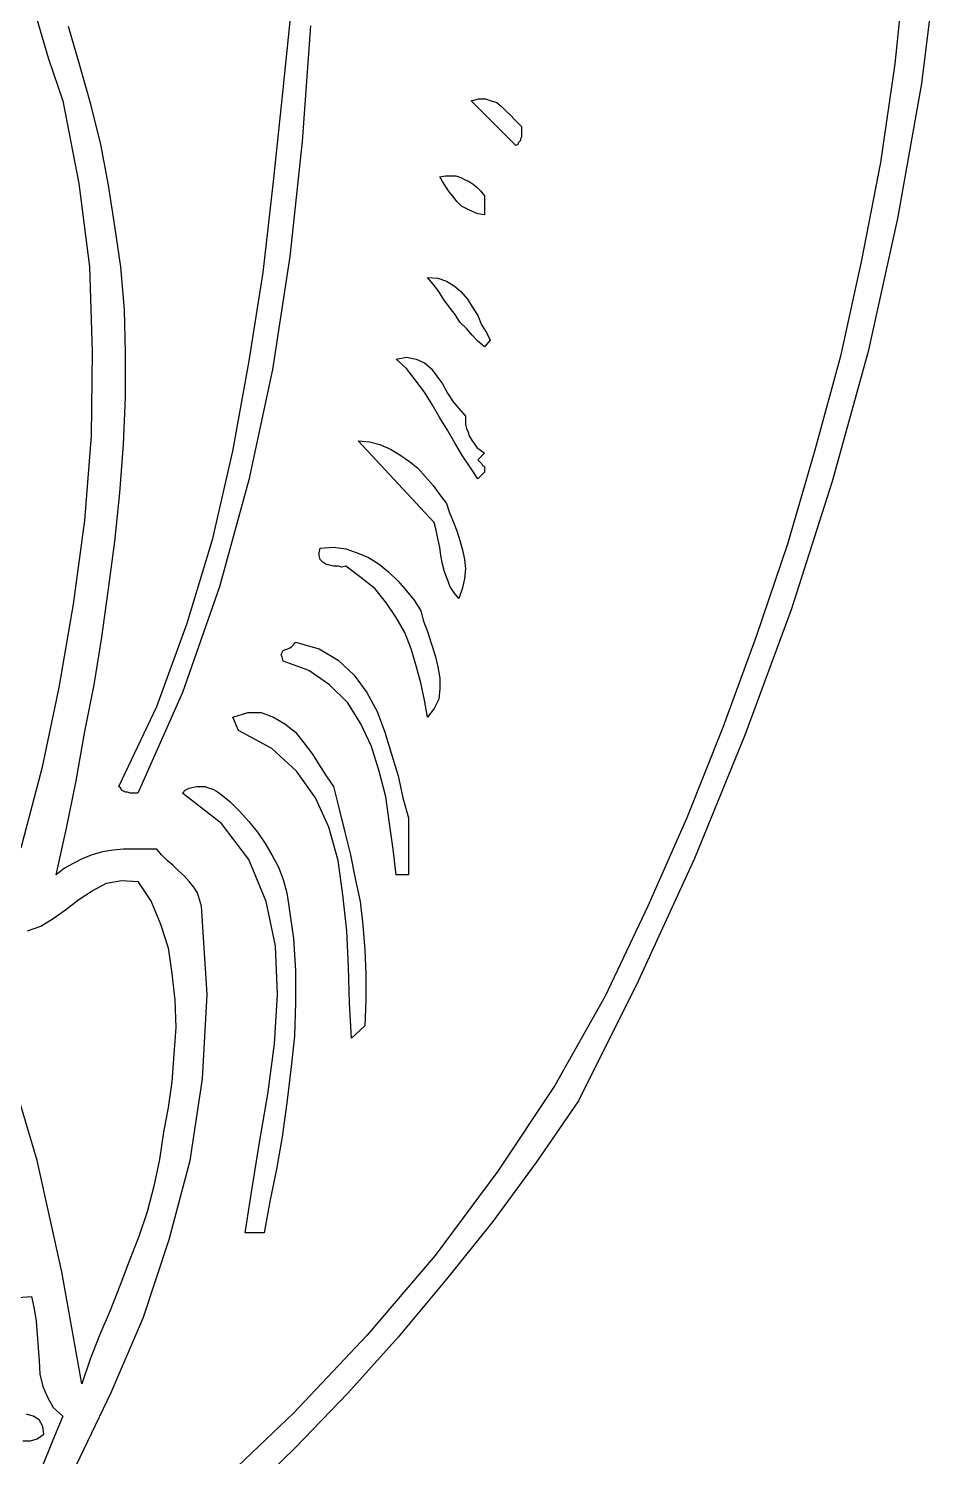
# Model space of a CAD drawing. Extents: x 0.02 to 6.72, y 0.02 to 7.01.
# Drawn here: x 5.01 to 5.968, y 2.659 to 4.162 of the extents above; entities that cross this region are included whole.
import ezdxf

# ---------------------------------------------------------------- set-up
doc = ezdxf.new("R2010")
doc.units = 0
doc.layers.add('1', color=7, linetype='Continuous')

msp = doc.modelspace()

# ---------------------------------------------------------------- linework, layer by layer
for points in [[(5.968, 4.249), (5.95, 4.104), (5.925, 3.962), (5.894, 3.822), (5.856, 3.685), (5.813, 3.55), (5.764, 3.418), (5.711, 3.288), (5.652, 3.159), (5.589, 3.033), (5.545, 2.969), (5.499, 2.906), (5.45, 2.845), (5.399, 2.784), (5.346, 2.725), (5.291, 2.668), (5.234, 2.612)], [(5.307, 4.165), (5.298, 4.043), (5.285, 3.922), (5.267, 3.803), (5.242, 3.687), (5.211, 3.574), (5.172, 3.463), (5.125, 3.357), (5.122, 3.357), (5.12, 3.357), (5.117, 3.357), (5.114, 3.358), (5.112, 3.358), (5.11, 3.359), (5.108, 3.36), (5.107, 3.362), (5.105, 3.364), (5.145, 3.448), (5.177, 3.536), (5.204, 3.625), (5.225, 3.717), (5.242, 3.81), (5.257, 3.905), (5.268, 4.001), (5.278, 4.098), (5.288, 4.194)], [(5.529, 4.059), (5.529, 4.056), (5.529, 4.053), (5.529, 4.051), (5.529, 4.048), (5.528, 4.046), (5.528, 4.044), (5.526, 4.042), (5.525, 4.04), (5.523, 4.039), (5.476, 4.086), (5.484, 4.088), (5.491, 4.088), (5.497, 4.086), (5.503, 4.084), (5.508, 4.08), (5.513, 4.075), (5.517, 4.071), (5.522, 4.066), (5.526, 4.062), (5.529, 4.059)], [(5.49, 3.986), (5.49, 3.966), (5.483, 3.967), (5.478, 3.969), (5.472, 3.972), (5.466, 3.975), (5.461, 3.98), (5.457, 3.985), (5.453, 3.99), (5.449, 3.996), (5.446, 4.001), (5.443, 4.006), (5.449, 4.007), (5.454, 4.007), (5.46, 4.007), (5.465, 4.005), (5.469, 4.003), (5.474, 4.001), (5.478, 3.998), (5.482, 3.995), (5.486, 3.991), (5.49, 3.986)], [(5.496, 3.834), (5.49, 3.827), (5.483, 3.833), (5.477, 3.839), (5.471, 3.846), (5.464, 3.853), (5.459, 3.861), (5.453, 3.869), (5.447, 3.877), (5.442, 3.885), (5.436, 3.893), (5.43, 3.9), (5.441, 3.899), (5.45, 3.896), (5.458, 3.891), (5.465, 3.885), (5.472, 3.877), (5.477, 3.869), (5.483, 3.86), (5.487, 3.85), (5.492, 3.842), (5.496, 3.834)], [(5.47, 3.754), (5.47, 3.75), (5.47, 3.745), (5.471, 3.741), (5.473, 3.737), (5.474, 3.733), (5.477, 3.728), (5.479, 3.725), (5.482, 3.721), (5.486, 3.718), (5.49, 3.715), (5.483, 3.708), (5.484, 3.707), (5.486, 3.705), (5.487, 3.704), (5.488, 3.702), (5.49, 3.701), (5.49, 3.699), (5.49, 3.697), (5.49, 3.695), (5.483, 3.688), (5.475, 3.7), (5.467, 3.712), (5.459, 3.725), (5.451, 3.739), (5.443, 3.752), (5.435, 3.766), (5.427, 3.779), (5.417, 3.792), (5.408, 3.804), (5.397, 3.814), (5.408, 3.816), (5.418, 3.814), (5.427, 3.81), (5.434, 3.804), (5.44, 3.796), (5.446, 3.788), (5.451, 3.778), (5.457, 3.769), (5.463, 3.762), (5.47, 3.754)], [(5.45, 3.662), (5.453, 3.653), (5.457, 3.643), (5.461, 3.633), (5.464, 3.623), (5.467, 3.613), (5.469, 3.603), (5.47, 3.593), (5.469, 3.583), (5.467, 3.573), (5.463, 3.562), (5.458, 3.568), (5.454, 3.574), (5.451, 3.582), (5.448, 3.59), (5.446, 3.598), (5.444, 3.607), (5.443, 3.616), (5.441, 3.625), (5.439, 3.634), (5.437, 3.642), (5.357, 3.728), (5.369, 3.727), (5.38, 3.724), (5.391, 3.719), (5.401, 3.713), (5.411, 3.706), (5.42, 3.699), (5.428, 3.69), (5.436, 3.681), (5.443, 3.671), (5.45, 3.662)], [(5.423, 3.549), (5.426, 3.538), (5.43, 3.527), (5.434, 3.515), (5.438, 3.502), (5.441, 3.49), (5.443, 3.478), (5.443, 3.467), (5.442, 3.456), (5.437, 3.446), (5.43, 3.437), (5.427, 3.455), (5.423, 3.473), (5.418, 3.491), (5.413, 3.509), (5.406, 3.526), (5.397, 3.542), (5.387, 3.557), (5.375, 3.572), (5.36, 3.584), (5.344, 3.596), (5.34, 3.595), (5.336, 3.596), (5.331, 3.596), (5.327, 3.597), (5.323, 3.598), (5.32, 3.6), (5.317, 3.603), (5.316, 3.607), (5.316, 3.61), (5.317, 3.615), (5.331, 3.616), (5.344, 3.614), (5.356, 3.61), (5.368, 3.605), (5.379, 3.598), (5.389, 3.59), (5.399, 3.58), (5.408, 3.57), (5.416, 3.56), (5.423, 3.549)], [(5.41, 3.331), (5.41, 3.271), (5.397, 3.271), (5.394, 3.298), (5.39, 3.325), (5.386, 3.353), (5.379, 3.38), (5.371, 3.406), (5.36, 3.43), (5.346, 3.452), (5.327, 3.471), (5.305, 3.486), (5.278, 3.496), (5.277, 3.5), (5.276, 3.503), (5.277, 3.505), (5.278, 3.507), (5.281, 3.508), (5.283, 3.509), (5.285, 3.51), (5.287, 3.511), (5.289, 3.513), (5.291, 3.516), (5.316, 3.509), (5.336, 3.497), (5.353, 3.481), (5.366, 3.463), (5.377, 3.443), (5.385, 3.421), (5.392, 3.398), (5.399, 3.375), (5.404, 3.352), (5.41, 3.331)], [(5.331, 3.364), (5.337, 3.34), (5.343, 3.316), (5.349, 3.292), (5.354, 3.267), (5.359, 3.243), (5.362, 3.218), (5.364, 3.192), (5.365, 3.166), (5.365, 3.139), (5.364, 3.112), (5.35, 3.099), (5.348, 3.136), (5.347, 3.174), (5.345, 3.212), (5.341, 3.25), (5.336, 3.286), (5.326, 3.321), (5.312, 3.352), (5.292, 3.38), (5.266, 3.404), (5.231, 3.423), (5.225, 3.437), (5.241, 3.442), (5.255, 3.442), (5.268, 3.437), (5.28, 3.43), (5.291, 3.421), (5.3, 3.41), (5.309, 3.398), (5.317, 3.385), (5.324, 3.374), (5.331, 3.364)], [(5.284, 3.238), (5.289, 3.204), (5.291, 3.17), (5.291, 3.136), (5.29, 3.101), (5.286, 3.066), (5.282, 3.031), (5.277, 2.995), (5.271, 2.961), (5.264, 2.927), (5.258, 2.894), (5.238, 2.894), (5.245, 2.939), (5.253, 2.989), (5.262, 3.04), (5.269, 3.093), (5.272, 3.145), (5.27, 3.196), (5.26, 3.243), (5.242, 3.287), (5.213, 3.325), (5.172, 3.357), (5.175, 3.36), (5.179, 3.362), (5.182, 3.363), (5.187, 3.364), (5.192, 3.364), (5.196, 3.364), (5.2, 3.362), (5.204, 3.361), (5.208, 3.359), (5.211, 3.357), (5.222, 3.348), (5.232, 3.338), (5.242, 3.327), (5.251, 3.316), (5.259, 3.304), (5.266, 3.292), (5.273, 3.279), (5.278, 3.266), (5.282, 3.252), (5.284, 3.238)]]:
    msp.add_lwpolyline(points)
at = {"layer": '1'}
for points in [[(5.933, 4.231), (5.922, 4.125), (5.907, 4.021), (5.887, 3.918), (5.865, 3.817), (5.838, 3.718), (5.809, 3.619), (5.776, 3.522), (5.741, 3.426), (5.703, 3.331), (5.662, 3.238), (5.617, 3.143), (5.564, 3.049), (5.504, 2.959), (5.438, 2.87), (5.366, 2.786), (5.289, 2.704), (5.208, 2.627)], [(5.017, 4.178), (5.031, 4.13), (5.046, 4.086)], [(5.06, 2.649), (5.097, 2.726), (5.131, 2.805), (5.158, 2.887), (5.18, 2.97), (5.193, 3.056), (5.198, 3.145), (5.192, 3.238), (5.19, 3.245), (5.188, 3.252), (5.184, 3.258), (5.179, 3.264), (5.174, 3.27), (5.168, 3.275), (5.162, 3.281), (5.156, 3.286), (5.15, 3.292), (5.145, 3.298), (5.133, 3.298), (5.121, 3.298), (5.11, 3.298), (5.099, 3.297), (5.088, 3.295), (5.077, 3.292), (5.067, 3.288), (5.057, 3.283), (5.048, 3.278), (5.039, 3.271), (5.05, 3.32), (5.06, 3.37), (5.069, 3.42), (5.079, 3.471), (5.087, 3.521), (5.094, 3.572), (5.101, 3.622), (5.106, 3.673), (5.11, 3.724), (5.112, 3.774), (5.112, 3.821), (5.111, 3.866), (5.107, 3.911), (5.101, 3.954), (5.094, 3.997), (5.086, 4.04), (5.076, 4.081), (5.064, 4.123), (5.052, 4.164)], [(5.046, 4.086), (5.063, 3.999), (5.074, 3.911), (5.077, 3.822), (5.076, 3.733), (5.069, 3.644), (5.057, 3.556), (5.042, 3.468), (5.024, 3.383), (5.002, 3.299)], [(5.009, 3.212), (5.023, 3.217), (5.036, 3.225), (5.049, 3.234), (5.063, 3.245), (5.077, 3.254), (5.092, 3.262), (5.108, 3.265), (5.125, 3.264), (5.139, 3.243), (5.149, 3.219), (5.157, 3.194), (5.161, 3.167), (5.164, 3.139), (5.165, 3.11), (5.163, 3.082), (5.161, 3.053), (5.157, 3.026), (5.152, 3), (5.148, 2.971), (5.142, 2.943), (5.135, 2.916), (5.126, 2.89), (5.116, 2.864), (5.106, 2.838), (5.096, 2.812), (5.085, 2.787), (5.075, 2.761), (5.066, 2.735), (5.045, 2.853), (5.019, 2.97), (4.985, 3.085)], [(4.999, 2.826), (5.013, 2.827)], [(5.013, 2.827), (5.016, 2.814), (5.018, 2.801), (5.019, 2.787), (5.02, 2.773), (5.021, 2.759), (5.022, 2.745), (5.025, 2.732), (5.03, 2.721), (5.036, 2.71), (5.046, 2.701), (5.035, 2.674), (5.024, 2.647)], [(5.004, 2.675), (5.012, 2.675), (5.019, 2.677), (5.026, 2.682), (5.025, 2.69), (5.021, 2.697), (5.015, 2.701), (5.008, 2.703)]]:
    msp.add_lwpolyline(points, dxfattribs=at)

doc.saveas('drawing.dxf')
